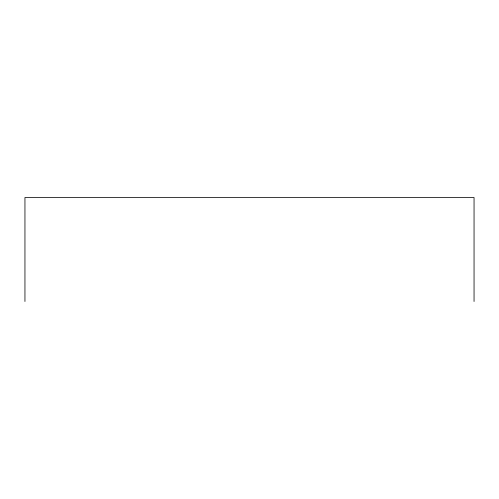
<?xml version="1.0" encoding="UTF-8"?>
<svg xmlns="http://www.w3.org/2000/svg" width="499" height="499" viewBox="0 0 499 499"><rect width="100%" height="100%" fill="white"/><g stroke="black" fill="none" stroke-linecap="round" stroke-linejoin="round"><path stroke-width="0.75" d="M474.05 301.49L474.05 197.51L24.95 197.51L24.95 301.49"/></g></svg>
